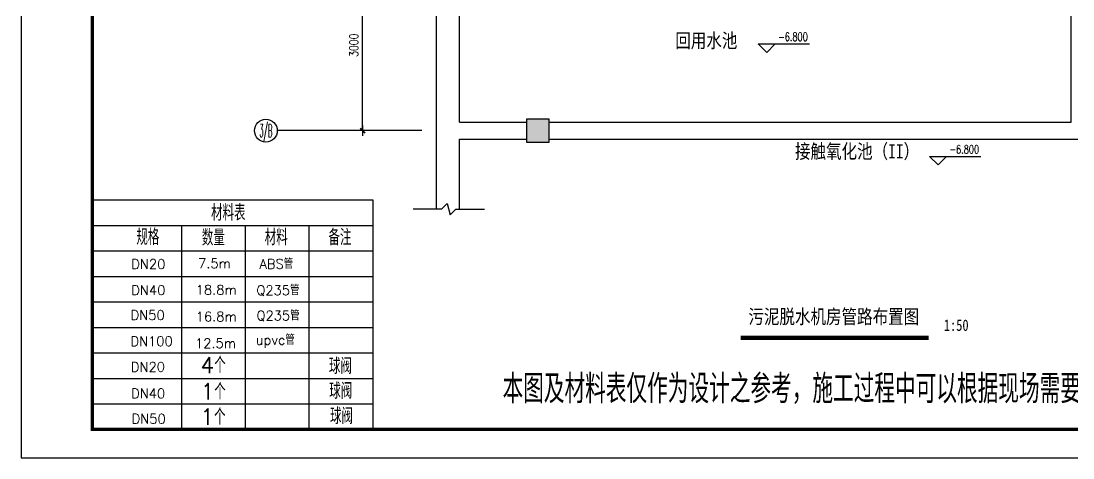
# Model space of a CAD drawing. Header units: millimetres. Extents: x 149947 to 179660, y -3668 to 17332.
# Drawn here: x 149960 to 168440, y -3668 to 4003 of the extents above; entities that cross this region are included whole.
import ezdxf
from ezdxf.enums import TextEntityAlignment as Align

# ---------------------------------------------------------------- set-up
doc = ezdxf.new("R2010")
doc.units = ezdxf.units.MM
for name, color, linetype in [('AXIS', 3, 'Continuous'), ('AXIS_TEXT', 7, 'Continuous'), ('COLUMN', 9, 'Continuous'), ('PUB_DIM', 3, 'Continuous'), ('PUB_HATCH', 8, 'Continuous'), ('PUB_TEXT', 7, 'Continuous'), ('WALL', 4, 'Continuous'), ('其他', 7, 'Continuous'), ('文字', 2, 'Continuous'), ('设备', 140, 'Continuous')]:
    doc.layers.add(name, color=color, linetype=linetype)
doc.styles.add('_TCH_AXIS', font='COMPLEX', dxfattribs={"bigfont": 'GBCBIG'})
doc.styles.add('_TCH_DIM', font='SIMPLEX', dxfattribs={"bigfont": 'GBCBIG'})
doc.styles.add('_TWT_DIM', font='SIMPLEX', dxfattribs={"width": 0.8, "height": 3, "bigfont": 'HZTXT'})
doc.styles.add('COMPLEX', font='COMPLEX')
doc.styles.add('DIM_FONT', font='SIMPLEX.shx', dxfattribs={"width": 0.8})
doc.styles.get("Standard").update_dxf_attribs({"font": 'txt', "bigfont": 'gbcbig.shx'})
doc.dimstyles.new('DIMN', dxfattribs={"dimtxt": 300, "dimasz": 1, "dimexe": 250, "dimexo": 300, "dimgap": 150, "dimtad": 1, "dimdec": 0, "dimzin": 0, "dimdsep": 46, "dimtxsty": 'DIM_FONT', "dimblk": '_DIMX', "dimcen": 0.09, "dimclrt": 7, "dimadec": 0, "dimazin": 0, "dimtfac": 1, "dimtdec": 0, "dimtix": 1, "dimtmove": 2, "dimatfit": 3, "dimldrblk": '_DIMX', "dimfxl": 0, "dimtolj": 1, "dimtzin": 0, "dimarcsym": 0})

# ---------------------------------------------------------------- blocks, each defined once
blk = doc.blocks.new('_DIMX')
blk.add_line((-150, 0), (150, 0))
at = {"const_width": 50}
blk.add_lwpolyline([(-70, -70), (70, 70)], dxfattribs=at)
blk = doc.blocks.new('*D59')
at = {"layer": 'AXIS', "color": 0, "lineweight": -2}
for p, q in [((156853, 5078), (155711, 5078)), ((155961, 2079), (155961, 5078)), ((156853, 2078), (155711, 2078))]:
    blk.add_line(p, q, dxfattribs=at)
at = {"layer": 'Defpoints', "color": 0}
for p in [(155961, 5078), (157003, 5078), (157003, 2078)]:
    blk.add_point(p, dxfattribs=at)
at = {"layer": 'AXIS', "color": 0, "lineweight": -2, "xscale": 0.6, "yscale": 0.6, "zscale": 0.6}
for p, rotation in [((155961, 5078), 90), ((155961, 2078), 270)]:
    blk.add_blockref('_DIMX', p, dxfattribs=dict(at, rotation=rotation))
at = {"layer": 'AXIS', "color": 7, "insert": (155806, 3578), "char_height": 150, "attachment_point": 5, "rotation": 90, "style": 'DIM_FONT'}
blk.add_mtext('\\A1;3000', dxfattribs=at)
blk = doc.blocks.new('_AXISO')
blk.add_circle((0, 0), 0.5)
at = {"layer": 'AXIS_TEXT', "style": 'COMPLEX', "width": 1.438492}
blk.add_attdef('A', text='', height=0.56, dxfattribs=at).set_placement((-0.25, -0.28), (0.25, -0.28), align=Align.FIT)
blk = doc.blocks.new('_FZH')
blk.add_lwpolyline([(-0.5, -0.5), (0.5, -0.5), (0.5, 0.5), (-0.5, 0.5)], close=True)
at = {"layer": 'PUB_HATCH'}
blk.add_solid([(-0.5, -0.5), (0.5, -0.5), (-0.5, 0.5), (0.5, 0.5)], dxfattribs=at)

msp = doc.modelspace()

# ---------------------------------------------------------------- linework, layer by layer
for p, q in [((151209.928, 863.676), (156137.928, 863.676)), ((151209.928, 863.676), (151209.928, -3168.324)), ((156137.928, 863.676), (156137.928, -3168.324)), ((151209.928, 415.676), (156137.928, 415.676)), ((152777.928, 415.676), (152777.928, -3168.324)), ((152777.928, 415.676), (152777.928, -2720.324)), ((153897.928, 415.676), (153897.928, -3168.324)), ((155017.928, 415.676), (155017.928, -3168.324)), ((151209.928, -32.324), (156137.928, -32.324)), ((151209.928, -480.324), (156137.928, -480.324)), ((151209.928, -928.324), (156137.928, -928.324)), ((151209.928, -1376.324), (156137.928, -1376.324)), ((151209.928, -1824.324), (156137.928, -1824.324)), ((151209.928, -2272.324), (156137.928, -2272.324)), ((151209.928, -2720.324), (156137.928, -2720.324)), ((151209.928, -3168.324), (156137.928, -3168.324))]:
    msp.add_line(p, q)
msp.add_lwpolyline([(149959.928, -3668.324), (179659.928, -3668.324), (179659.928, 17331.674), (149959.928, 17331.674)], close=True)
at = {"const_width": 57.9}
msp.add_lwpolyline([(151209.928, -3168.324), (179159.928, -3168.324), (179159.928, 16831.674), (151209.928, 16831.674)], close=True, dxfattribs=at)
at = {"layer": 'AXIS'}
msp.add_line((157002.544, 2078.227), (154460.958, 2078.227), dxfattribs=at)
at = {"layer": 'PUB_DIM'}
for p, q in [((162909.299, 3601.333), (163809.299, 3601.333)), ((163059.299, 3451.333), (162909.299, 3601.333)), ((163059.299, 3451.333), (163209.299, 3601.333)), ((166069.031, 1475.709), (165919.031, 1625.709)), ((165919.031, 1625.709), (166819.031, 1625.709)), ((166069.031, 1475.709), (166219.031, 1625.709)), ((157349.176, 697.501), (157448.281, 796.606)), ((157448.281, 796.606), (157500.817, 598.396)), ((157349.176, 697.501), (156849.176, 697.501)), ((157599.922, 697.501), (157500.817, 598.396)), ((157599.922, 697.501), (158099.922, 697.501))]:
    msp.add_line(p, q, dxfattribs=at)
at = {"layer": 'WALL'}
for p, q in [((168409.955, 2228.227), (168409.955, 6578.227)), ((157259.955, 2078.227), (157259.955, 5078.227)), ((157659.955, 2228.227), (157659.955, 4928.227)), ((157659.955, 2228.227), (158839.955, 2228.227)), ((159239.955, 2228.227), (168409.955, 2228.227)), ((157259.955, 697.501), (157259.955, 2078.227)), ((157659.955, 1928.227), (158839.955, 1928.227)), ((157659.955, 697.501), (157659.955, 1928.227)), ((159239.955, 1928.227), (168559.955, 1928.227))]:
    msp.add_line(p, q, dxfattribs=at)
at = {"layer": '其他', "const_width": 80}
msp.add_lwpolyline([(162604.512, -1559.391), (165904.214, -1559.391)], dxfattribs=at)

# ---------------------------------------------------------------- block references
at = {"layer": 'AXIS'}
ref = msp.add_blockref('_AXISO', (154260.958, 2078.227), dxfattribs=dict(at, xscale=400, yscale=400, zscale=400))
ref.add_attrib('A', '3/B', dxfattribs={"layer": 'AXIS_TEXT', "height": 226.2742, "style": '_TCH_AXIS', "width": 0.362069}).set_placement((154147.821, 1965.09), (154374.095, 1965.09), align=Align.FIT)
at = {"layer": 'COLUMN', "xscale": 400, "yscale": 400, "zscale": 400}
msp.add_blockref('_FZH', (159039.955, 2078.227), dxfattribs=at)

# ---------------------------------------------------------------- texts
at = {"layer": 'PUB_TEXT', "style": '_TCH_DIM', "width": 0.705882}
for p in [(163259.299, 3651.333), (166269.031, 1675.709)]:
    msp.add_text('-6.800', height=148.75, dxfattribs=at).set_placement(p)
at = {"layer": '文字', "attachment_point": 1, "style": '_TWT_DIM'}
for s, insert, char_height, width in [('{\\f仿宋_GB2312|b0|i0|c134|p49;回用水池}', (161453.282, 3784.818), 250, 100757.6748), ('{\\f仿宋_GB2312|b0|i0|c134|p49;接触氧化池（II）}', (163555.817, 1840.719), 250, 100757.6748), ('{\\fFangSong_GB2312|b0|i0|c134|p49;污泥脱水机房管路布置图}', (162737.794, -1061.357), 250, 100757.6748), ('{\\fFangSong_GB2312|b0|i0|c134|p49;1:50}', (166171.283, -1237.127), 200, 40303.06992)]:
    msp.add_mtext(s, dxfattribs=dict(at, insert=insert, char_height=char_height, width=width))
at = {"layer": '设备'}
for s, height, p in [('材料表', 280, (153298.79, 497.366)), ('规格', 280, (151986.143, 70.807)), ('数量', 280, (153137.15, 60.448)), ('材料', 280, (154241.495, 65.627)), ('备注', 280, (155361.29, 65.627)), ('DN20  ', 168, (151897.23, -348.716)), ('7.5m', 168, (153070.358, -337.204)), ('ABS管', 168, (154150.298, -345.335)), ('DN40', 168, (151897.223, -806.542)), ('18.8m', 168, (153029.979, -800.112)), ('Q235管 ', 168, (154094.512, -807.828)), ('DN50', 168, (151885.692, -1243.915)), ('16.8m', 168, (153029.905, -1270.301)), ('Q235管 ', 168, (154096.802, -1252.142)), ('DN100', 168, (151883.163, -1703.422)), ('12.5m', 168, (153017.183, -1737.911)), ('upvc管', 168, (154084.983, -1679.889)), ('DN20', 168, (151890.22, -2154.58)), ('4个', 280, (153114.525, -2177.755)), ('球阀', 280, (155369.195, -2196.189)), ('1个', 280, (153114.612, -2640.296)), ('球阀', 280, (155374.673, -2630.711)), ('DN40', 168, (151894.166, -2619.356)), ('球阀', 280, (155387.674, -3072.321)), ('DN50', 168, (151903.065, -3063.871)), ('1个', 280, (153110.773, -3085.157))]:
    msp.add_text(s, height=height, dxfattribs=at).set_placement(p)
at = {"layer": '设备', "color": 1}
msp.add_text('本图及材料表仅作为设计之参考，施工过程中可以根据现场需要改变管道位置与标高', height=504, dxfattribs=at).set_placement((158418.93, -2707.208))

# ---------------------------------------------------------------- dimensions: what is measured, and where the dimension line sits
at = {"layer": 'AXIS'}
dim = msp.add_aligned_dim(p1=(157002.544, 2078.227), p2=(157002.544, 5078.227), distance=1041.586, dimstyle='DIMN', override={"dimtxt": 150, "dimasz": 0.6, "dimexo": 150, "dimgap": 80}, dxfattribs=at)
dim.commit()
dim.dimension.update_dxf_attribs({"geometry": '*D59', "text_midpoint": (155805.958, 3578.227)})

doc.saveas('drawing.dxf')
